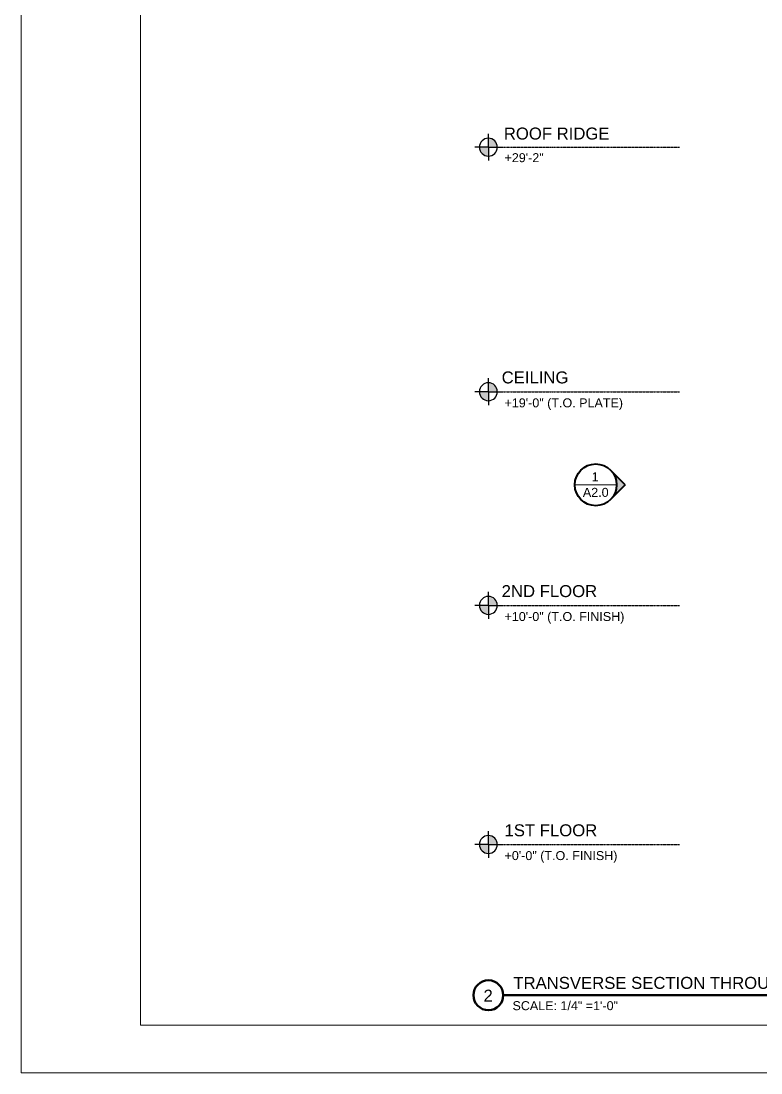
# Model space of a CAD drawing. Header units: inches. Extents: x -4969 to 16721, y 2489 to 24693.
# Drawn here: x 9876 to 10248, y 4791 to 5319 of the extents above; entities that cross this region are included whole.
import ezdxf

# ---------------------------------------------------------------- set-up
doc = ezdxf.new("R2010")
doc.units = ezdxf.units.IN
doc.header["$MEASUREMENT"] = 0
doc.linetypes.add('CENTER', pattern=[2, 1.25, -0.25, 0.25, -0.25])
doc.layers.get('0').update_dxf_attribs({"lineweight": 5})
doc.layers.add('0-NPLT', color=1, linetype='Continuous', plot=False)
for name, color, linetype, lineweight in [('2', 6, 'Continuous', 20), ('3', 3, 'Continuous', 30), ('5', 4, 'Continuous', 50), ('A-LINK', 7, 'Continuous', 40), ('A-TEXTx', 7, 'Continuous', 20), ('TB-11x17', 7, 'Continuous', 100)]:
    doc.layers.add(name, color=color, linetype=linetype, lineweight=lineweight)
doc.styles.get("Standard").update_dxf_attribs({"font": 'Arial.ttf'})

# ---------------------------------------------------------------- blocks, each defined once
blk = doc.blocks.new('Elevation Callout - 1')
at = {"layer": 'A-LINK', "ltscale": 0.1}
blk.add_hatch(color=152, dxfattribs=at).paths.add_polyline_path([(2031.59, 7377.65), (2039.01, 7370.23), (2046.43, 7377.65, -0.198912), (2039.01, 7374.58, -0.198912)])
at = {"layer": 'A-LINK', "color": 152, "ltscale": 0.1}
for q in [(2031.59, 7377.65), (2046.43, 7377.65)]:
    blk.add_line((2039.01, 7370.23), q, dxfattribs=at)
blk.add_circle((2039.01, 7385.08), 10.5, dxfattribs=at)
blk = doc.blocks.new('Point')
at = {"lineweight": 0, "ltscale": 0.1}
h = blk.add_hatch(color=256, dxfattribs=at)
h.dxf.hatch_style = 1
h.paths.add_polyline_path([(-3.2903, 4.1654, 0.414214), (-3.3528, 4.1029), (-3.2903, 4.1029)])
h.paths.add_polyline_path([(-3.2903, 4.1029), (-3.2903, 4.0404, 0.414214), (-3.2278, 4.1029)])
at = {"layer": '3', "ltscale": 0.1}
for q in [(-3.2903, 4.1966), (-3.384, 4.1029), (-3.1965, 4.1029), (-3.2903, 4.0091)]:
    blk.add_line((-3.2903, 4.1029), q, dxfattribs=at)
blk.add_circle((-3.2903, 4.1029), 0.0625, dxfattribs=at)
blk = doc.blocks.new('BORDER 11X17')
at = {"layer": '0-NPLT', "lineweight": 9, "ltscale": 0.1}
blk.add_lwpolyline([(29864.74, -10461.77), (29048.74, -10461.77), (29048.74, -10989.77), (29864.74, -10989.77), (29864.74, -10461.77)], dxfattribs=at)
blk.add_lwpolyline([(29792.74, -10473.77), (29078.74, -10473.77), (29078.74, -10977.77), (29792.74, -10977.77)], close=True, dxfattribs=at)

msp = doc.modelspace()

# ---------------------------------------------------------------- linework, layer by layer
at = {"layer": '2', "color": 152, "ltscale": 0.1}
msp.add_line((10154.1493541, 5085.7018038), (10175.1493542, 5085.7018038), dxfattribs=at)
at = {"layer": '3', "linetype": 'CENTER', "ltscale": 0.25}
for p, q in [((10115.2133337, 5255.1843083), (10206.7133337, 5255.1843083)), ((10115.2133337, 5132.4343083), (10206.7133337, 5132.4343083)), ((10115.2133337, 5025.1843083), (10206.7133337, 5025.1843083)), ((10115.2133337, 4905.1843083), (10206.7133337, 4905.1843083))]:
    msp.add_line(p, q, dxfattribs=at)
at = {"layer": '5', "ltscale": 0.1}
msp.add_line((10118.1819787, 4829.5008975), (11219.8879715, 4829.5008975), dxfattribs=at)
msp.add_circle((10110.7133337, 4829.5008975), 7.5, dxfattribs=at)

# ---------------------------------------------------------------- block references
at = {"ltscale": 0.1}
for name, p, xscale, yscale, zscale in [('BORDER 11X17', (-48221.4783869, 26770.0450796), 2, 2, 2), ('Point', (9873.8138247, 4959.776597), -72, 72, 72), ('Point', (9873.8138247, 4837.026597), -72, 72, 72), ('Point', (9873.8138247, 4729.776597), -72, 72, 72), ('Point', (9873.8138247, 4609.776597), -72, 72, 72)]:
    msp.add_blockref(name, p, dxfattribs=dict(at, xscale=xscale, yscale=yscale, zscale=zscale))
at = {"color": 152, "ltscale": 0.1, "rotation": 90}
msp.add_blockref('Elevation Callout - 1', (17549.7249375, 3046.6917728), dxfattribs=at)

# ---------------------------------------------------------------- texts
at = {"ltscale": 0.1, "char_height": 6}
for s, insert, width, attachment_point in [('{TRANSVERSE SECTION THROUGH CENTRAL HALL}', (10123.2640167, 4832.6347461), 229.920407864, 7), ('2', (10110.6066896, 4829.3052195), 11.15057809, 5)]:
    msp.add_mtext(s, dxfattribs=dict(at, insert=insert, width=width, attachment_point=attachment_point))
at = {"layer": 'A-LINK', "color": 152, "ltscale": 0.1, "attachment_point": 5}
for s, insert, char_height, width in [('{1}', (10164.3392107, 5089.7451548), 4.5, 9.771161836), ('{\\H0.75x;A2.0}', (10164.6450961, 5081.8918396), 6, 9.85131083)]:
    msp.add_mtext(s, dxfattribs=dict(at, insert=insert, char_height=char_height, width=width))
at = {"layer": 'A-TEXTx', "ltscale": 0.5, "attachment_point": 1}
for s, insert, char_height, width in [('{ROOF RIDGE }', (10118.4836771, 5265.0243845), 6, 81.256520484), ('{+29\'-2"}', (10118.8383603, 5252.169605), 4.5, 81.256520484), ('{CEILING  }', (10117.3897238, 5142.6136336), 6, 97.332351113), ('{+19\'-0" (T.O. PLATE)}', (10118.8383603, 5129.1057185), 4.5, 81.256520484), ('{2ND FLOOR  }', (10117.3897238, 5035.3636336), 6, 97.332351113), ('{+10\'-0" (T.O. FINISH)}', (10118.8383603, 5021.8557185), 4.5, 81.256520484), ('{1ST FLOOR }', (10118.8383603, 4915.3031499), 6, 94.776154357), ('{+0\'-0" (T.O. FINISH)}', (10118.8383603, 4901.8557185), 4.5, 81.256520484)]:
    msp.add_mtext(s, dxfattribs=dict(at, insert=insert, char_height=char_height, width=width))
at = {"layer": 'TB-11x17', "ltscale": 0.5, "insert": (10122.8317268, 4826.5227301), "char_height": 4.5, "width": 73.076179956, "attachment_point": 1}
msp.add_mtext('\\A1;SCALE: 1/4" =1\'-0"', dxfattribs=at)

doc.saveas('drawing.dxf')
